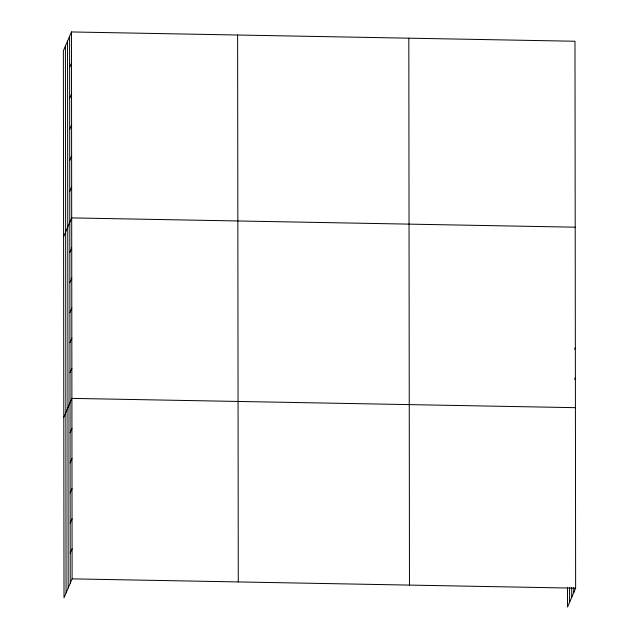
<?xml version="1.0" encoding="UTF-8"?>
<svg xmlns="http://www.w3.org/2000/svg" width="639" height="639" viewBox="0 0 639 639"><rect width="100%" height="100%" fill="white"/><g stroke="black" fill="none" stroke-linecap="round" stroke-linejoin="round"><path stroke-width="0.96" d="M71.464 31.95L63.365 50.84L64.02 597.753L72.111 578.862L71.464 31.95L574.98 41.247L575.635 588.16L567.536 607.05L567.512 587.64M69.619 67.335L71.496 62.941M69.651 98.326L71.536 93.933M69.691 129.318L71.576 124.924M69.731 160.309L71.608 155.916M69.763 191.301L71.648 186.907M63.588 236.789L71.68 217.899L575.204 227.196M69.835 252.373L71.72 247.98M69.875 282.454L71.752 278.061M69.907 312.535L71.792 308.142M69.947 342.616L71.824 338.223M69.978 372.689L71.864 368.304M63.804 417.275L71.895 398.385L575.419 407.674M70.05 432.851L71.935 428.465M70.09 462.932L71.967 458.546M70.122 493.012L72.007 488.619M70.162 523.093L72.039 518.7M70.194 553.174L72.079 548.781M574.597 349.269L575.348 347.52M574.629 379.35L575.388 377.593M72.111 578.862L575.635 588.16M573.75 587.696L573.75 592.553M571.689 587.632L571.705 597.337M569.573 587.712L569.589 602.265M408.816 38.18L409.471 585.092M237.62 35.017L238.275 581.929M69.579 36.343L70.234 583.255M67.526 41.128L68.181 588.04M65.418 46.056L66.073 592.968"/></g></svg>
